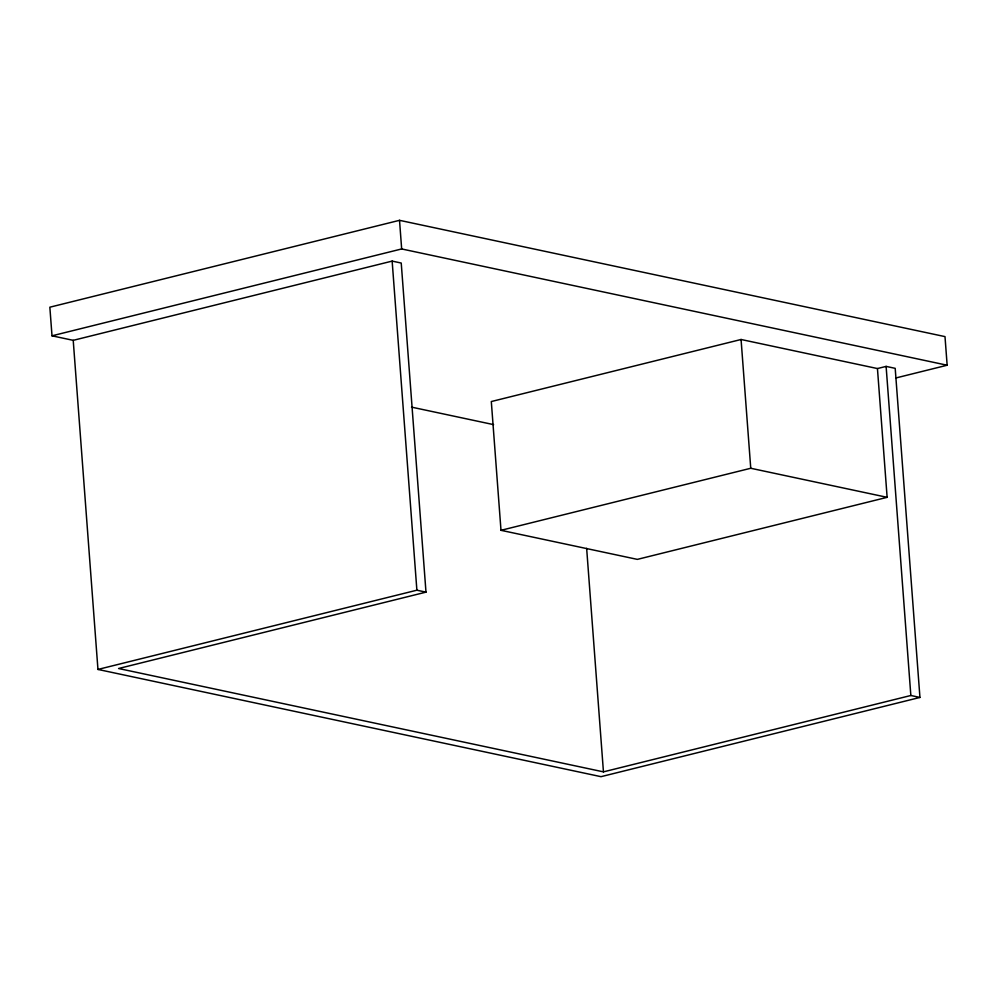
<?xml version="1.0" encoding="UTF-8"?>
<svg xmlns="http://www.w3.org/2000/svg" width="997" height="997" viewBox="0 0 997 997"><rect width="100%" height="100%" fill="white"/><g stroke="black" fill="none" stroke-linecap="round" stroke-linejoin="round"><path stroke-width="1.5" d="M895.904 377.963L947.15 365.226L944.994 336.612L399.523 220.325L49.85 307.201L52.006 335.815L73.217 340.338L392.145 261.102L401.23 263.046L425.981 592.143L118.581 668.513L603.447 771.865L910.847 695.495L919.944 697.439L895.194 368.342L886.109 366.398L877.447 368.554L741.07 339.491L491.309 401.542L500.993 530.317L637.357 559.379L887.131 497.329L877.447 368.554M52.006 335.815L401.666 248.951L947.15 365.226M500.993 530.317L750.753 468.266L887.131 497.329M73.217 340.338L97.955 669.436L416.883 590.199L425.981 592.143M919.944 697.439L601.017 776.675L97.955 669.436M411.512 407.125L493.59 424.622M886.109 366.398L910.847 695.495M741.07 339.491L750.753 468.266M586.647 548.338L603.447 771.865M399.523 220.325L401.666 248.951M392.145 261.102L416.883 590.199"/></g></svg>
